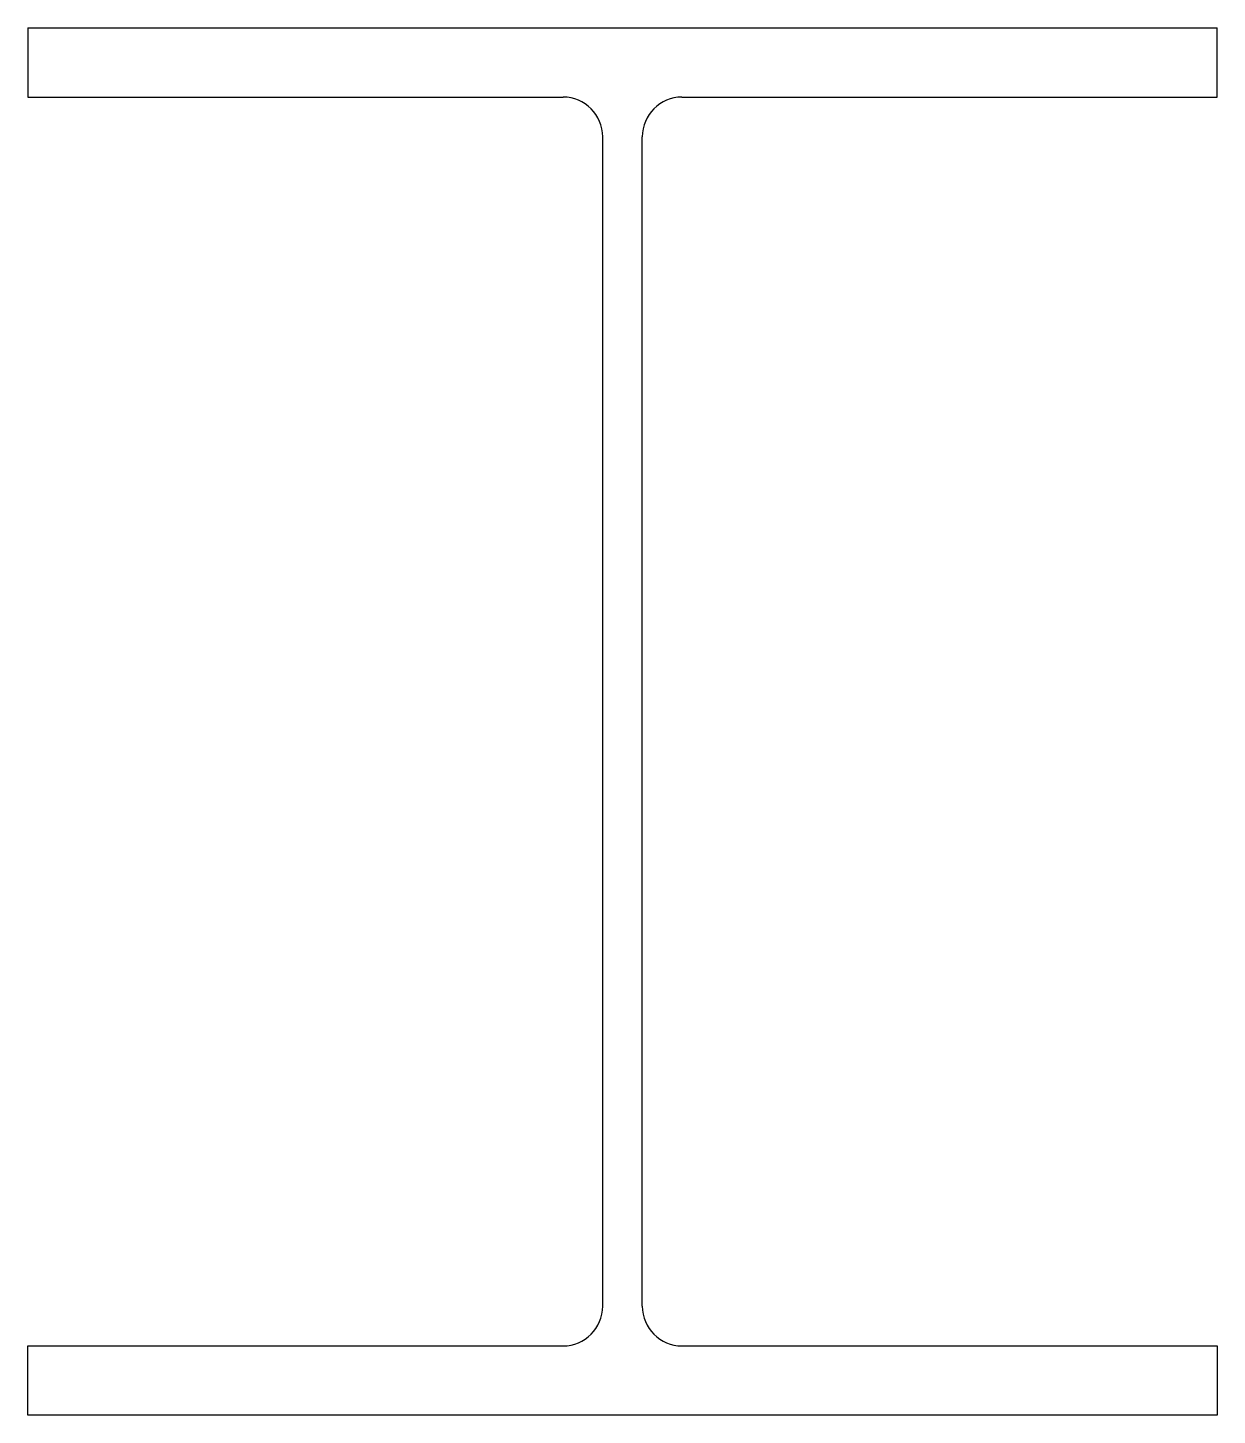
# Model space of a CAD drawing. Extents: x -150 to 150, y 0 to 350.
import ezdxf

# ---------------------------------------------------------------- set-up
doc = ezdxf.new("R2010")
doc.units = 0

msp = doc.modelspace()

# ---------------------------------------------------------------- linework, layer by layer
for p, q in [((-150, 350), (-150, 332.5)), ((-150, 350), (150, 350)), ((150, 332.5), (150, 350)), ((-150, 332.5), (-15, 332.5)), ((15, 332.5), (150, 332.5)), ((-5, 27.5), (-5, 322.5)), ((5, 27.5), (5, 322.5)), ((-150, 0), (-150, 17.5)), ((-150, 17.5), (-15, 17.5)), ((15, 17.5), (150, 17.5)), ((150, 17.5), (150, 0)), ((150, 0), (-150, 0))]:
    msp.add_line(p, q)
for centre, start, end in [((-15, 322.5), 0, 90), ((15, 322.5), 90, 180), ((-15, 27.5), 270, 0), ((15, 27.5), 180, 270)]:
    msp.add_arc(centre, 10, start, end)

doc.saveas('drawing.dxf')
